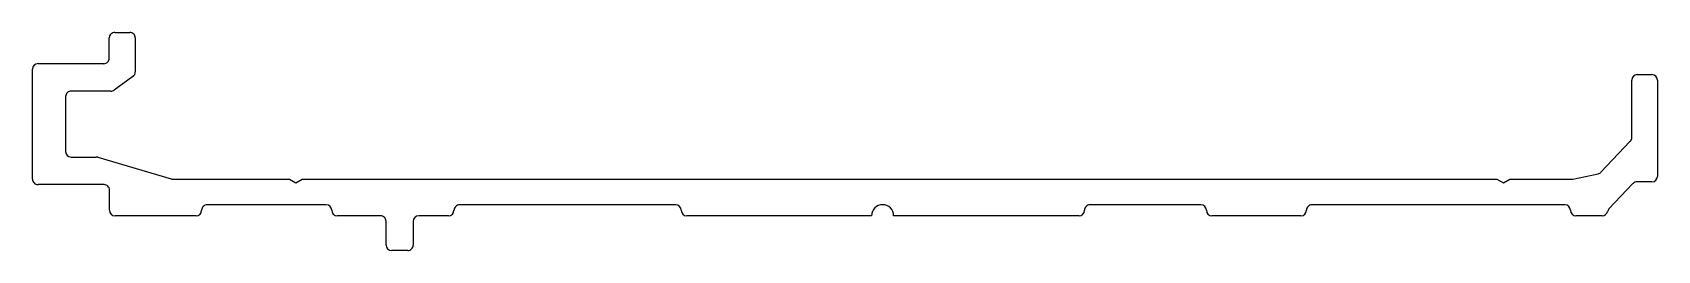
# Model space of a CAD drawing. Extents: x -59 to 53, y 12 to 27.
import ezdxf

# ---------------------------------------------------------------- set-up
doc = ezdxf.new("R2010")
doc.units = 0
doc.layers.get('0').update_dxf_attribs({"linetype": 'CONTINUOUS'})

msp = doc.modelspace()

# ---------------------------------------------------------------- linework, layer by layer
for p, q in [((-53.39, 27.02), (-52.35, 27.02)), ((-53.77, 25.24), (-53.77, 26.64)), ((-51.97, 26.64), (-51.97, 24.29)), ((-58.7, 24.86), (-54.15, 24.86)), ((-59.08, 16.86), (-59.08, 24.48)), ((-52.13, 23.98), (-53.44, 23.03)), ((51.58, 19.74), (51.58, 23.72)), ((51.96, 24.11), (52.97, 24.11)), ((53.36, 23.72), (53.36, 17.05)), ((-56.8, 22.58), (-56.8, 22.58)), ((-56.8, 22.58), (-56.8, 18.77)), ((-53.66, 22.96), (-56.41, 22.96)), ((49.44, 17.34), (51.47, 19.48)), ((-56.41, 18.39), (-54.67, 18.39)), ((-54.56, 18.37), (-49.48, 16.88)), ((47.5, 16.86), (49.25, 17.23)), ((-54.13, 16.48), (-58.7, 16.48)), ((-53.75, 14.7), (-53.75, 16.1)), ((-49.38, 16.86), (-41.31, 16.86)), ((-41.31, 16.86), (-40.87, 16.61)), ((-40.87, 16.61), (-40.43, 16.86)), ((-40.43, 16.86), (42.25, 16.86)), ((42.25, 16.86), (42.69, 16.61)), ((42.69, 16.61), (43.13, 16.86)), ((43.13, 16.86), (47.5, 16.86)), ((51.66, 16.55), (50, 14.79)), ((52.97, 16.67), (51.94, 16.67)), ((-38.76, 15.08), (-47, 15.08)), ((-14.57, 15.08), (-29.53, 15.08)), ((21.76, 15.08), (14.09, 15.08)), ((46.95, 15.08), (29.45, 15.08)), ((-47.76, 14.32), (-53.37, 14.32)), ((-35, 14.32), (-38, 14.32)), ((-34.62, 12.29), (-34.62, 13.94)), ((-32.74, 13.94), (-32.74, 12.29)), ((-30.3, 14.32), (-32.36, 14.32)), ((-1.02, 14.32), (-13.81, 14.32)), ((13.33, 14.32), (0.5, 14.32)), ((28.68, 14.32), (22.52, 14.32)), ((49.53, 14.32), (47.71, 14.32)), ((-33.12, 11.91), (-34.24, 11.91))]:
    msp.add_line(p, q)
for centre, radius, start, end in [((-53.39, 26.64), 0.381, 89.9487, 179.9535), ((-52.35, 26.64), 0.381, 359.8673, 89.9487), ((-58.7, 24.48), 0.381, 90, 179.7897), ((-54.15, 25.24), 0.381, 269.9165, 0), ((-52.35, 24.29), 0.381, 305.8869, 359.8673), ((51.96, 23.72), 0.381, 90, 180), ((52.97, 23.72), 0.381, 360, 90), ((-56.41, 22.58), 0.381, 89.9206, 180), ((-53.66, 23.34), 0.381, 270, 305.8869), ((51.2, 19.74), 0.381, 316.5, 359.9755), ((-56.41, 18.77), 0.381, 180, 269.9396), ((-54.67, 18.01), 0.381, 73.6046, 90), ((-49.38, 17.24), 0.381, 253.6046, 269.9835), ((49.17, 17.6), 0.381, 281.8889, 316.4469), ((52.97, 17.05), 0.381, 270, 360), ((-58.7, 16.86), 0.381, 179.7897, 270), ((-54.13, 16.1), 0.381, 359.9537, 89.9607), ((51.94, 16.29), 0.381, 89.9672, 136.4704), ((-53.37, 14.7), 0.381, 180, 270), ((-47.76, 14.7), 0.381, 270, 0), ((-47, 14.7), 0.381, 89.9821, 180), ((-38.76, 14.7), 0.381, 360, 89.9821), ((-38, 14.7), 0.381, 180, 270), ((-30.3, 14.7), 0.381, 270, 0), ((-29.53, 14.7), 0.381, 89.9821, 180), ((-14.58, 14.7), 0.381, 360, 89.9821), ((-13.81, 14.7), 0.381, 180, 270), ((-0.26, 14.32), 0.762, 0, 180), ((13.33, 14.7), 0.381, 270, 0), ((14.09, 14.7), 0.381, 89.9821, 180), ((21.76, 14.7), 0.381, 360, 89.9821), ((22.52, 14.7), 0.381, 180, 270), ((28.68, 14.7), 0.381, 270, 0), ((29.45, 14.7), 0.381, 89.9821, 180), ((46.95, 14.7), 0.381, 0, 89.9821), ((47.71, 14.7), 0.381, 180, 270), ((49.53, 14.7), 0.381, 270, 346.9801), ((50.28, 14.53), 0.381, 136.4707, 166.9844), ((-35, 13.94), 0.381, 359.8728, 90), ((-32.36, 13.94), 0.381, 90, 179.8272), ((-34.24, 12.29), 0.381, 180, 269.9809), ((-33.12, 12.29), 0.381, 269.9809, 360)]:
    msp.add_arc(centre, radius, start, end)

doc.saveas('drawing.dxf')
